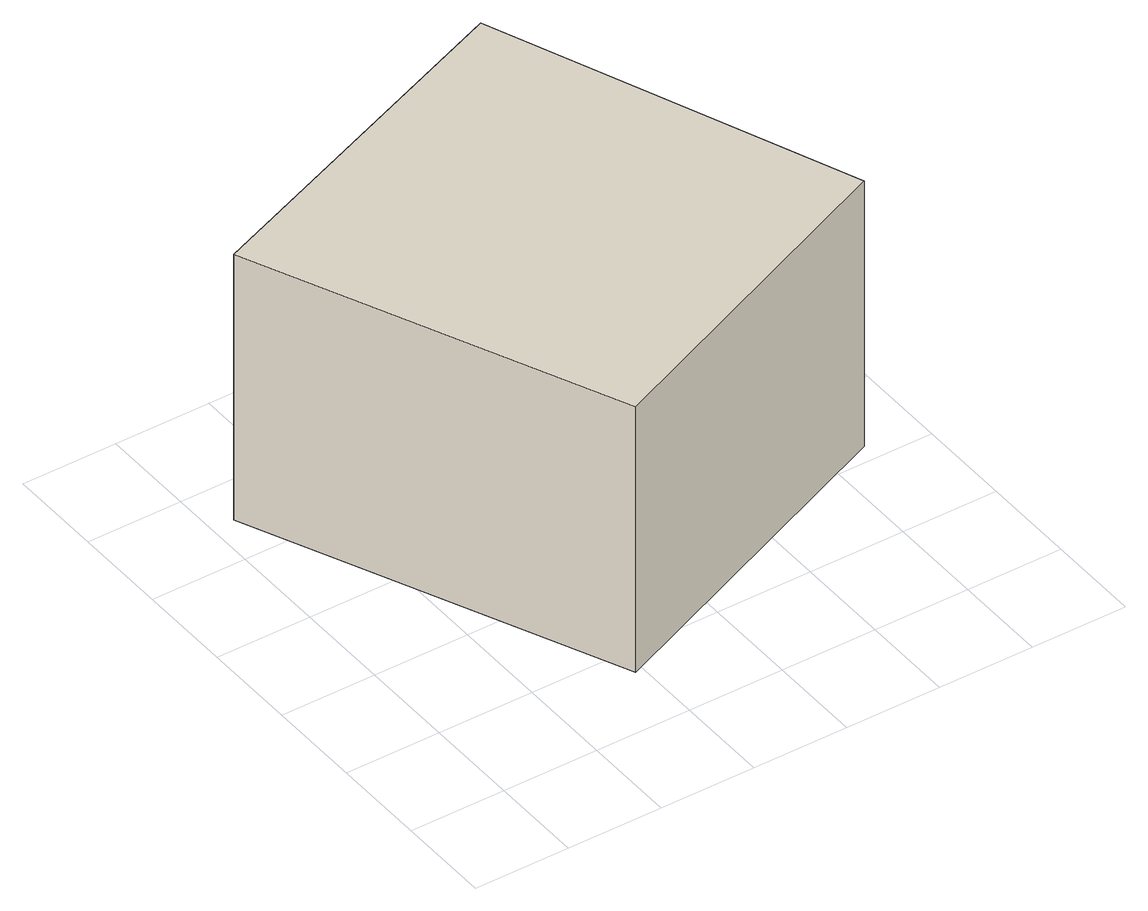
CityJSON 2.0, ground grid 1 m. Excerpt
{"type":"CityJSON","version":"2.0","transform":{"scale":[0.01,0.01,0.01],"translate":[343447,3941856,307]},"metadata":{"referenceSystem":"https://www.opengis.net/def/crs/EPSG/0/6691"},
"CityObjects":{
"building1":{"type":"Building","attributes":{"BuildingIDAttribute.prefecture":"14","BuildingIDAttribute.city":"14151","BuildingDetailAttribute.surveyYear":2015},"geometry":[{"type":"Solid","lod":"1","boundaries":[[[[0,1,2,3]],[[2,4,5,3]],[[1,6,4,2]],[[0,7,6,1]],[[3,5,7,0]],[[4,6,7,5]]]]}]}
},
"vertices":[
[24,452,77],[391,597,77],[541,219,77],[192,71,77],[541,219,377],[192,71,377],[391,597,377],[24,452,377]
]}
